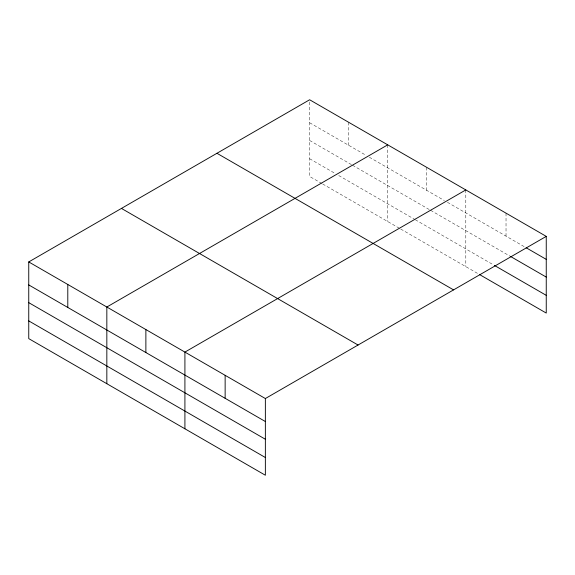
<?xml version="1.0" encoding="UTF-8"?>
<svg xmlns="http://www.w3.org/2000/svg" width="575" height="575" viewBox="0 0 575 575"><rect width="100%" height="100%" fill="white"/><g stroke="black" fill="none" stroke-linecap="round" stroke-linejoin="round"><path stroke-width="0.43" stroke-dasharray="2.88 2.16" d="M309.637 122.748L366.282 155.458M369.344 157.227L444.367 200.538M447.429 202.307L525.363 247.3M309.637 140.472L351.742 164.781M352.504 165.226L429.82 209.861M430.589 210.306L509.896 256.091M309.637 158.736L334.894 173.319M338.725 175.526L414.51 219.283M415.279 219.729L493.652 264.974M321.885 183.533L309.637 176.46L309.637 101.531M322.647 183.971L399.97 228.613M400.732 229.051L478.953 274.21M506.029 213.153L506.029 236.138M465.8 189.93L465.8 266.62M426.758 167.39L426.758 190.368M387.715 144.85L387.715 221.54M348.68 122.31L348.68 145.288"/><path stroke-width="0.86" d="M546.25 236.375L309.637 99.763L28.75 261.934L28.75 338.625L265.363 475.238L265.363 398.54L546.25 236.375L546.25 313.066L479.723 274.656M387.715 144.85L106.835 307.014L106.835 383.705M465.8 189.93L184.913 352.094L184.913 428.785M526.139 247.746L546.25 259.361M510.665 256.536L546.25 277.085M494.421 265.42L546.25 295.342M216.94 153.281L453.56 289.886M121.44 208.416L358.06 345.029M28.75 261.934L265.363 398.54M28.75 284.92L265.363 421.525M28.75 302.644L265.363 439.25M28.75 320.9L265.363 457.513M225.141 375.317L225.141 398.302M145.877 329.554L145.877 352.54M67.792 284.474L67.792 307.46"/></g></svg>
